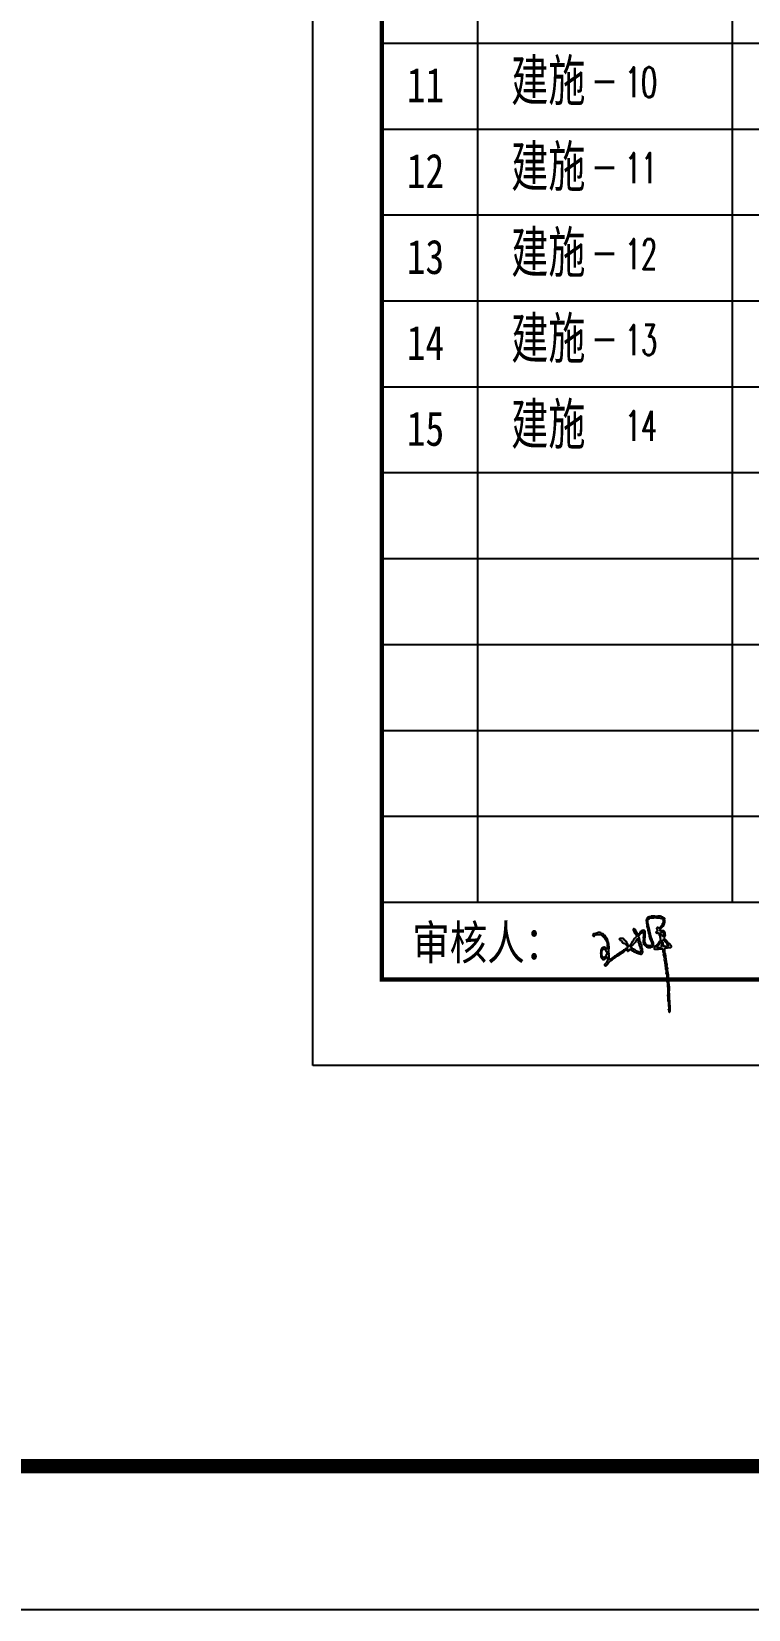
# Model space of a CAD drawing. Extents: x -522490 to 417652, y 450811 to 1108047.
# Drawn here: x 378361 to 383366, y 923968 to 934989 of the extents above; entities that cross this region are included whole.
import ezdxf

# ---------------------------------------------------------------- set-up
doc = ezdxf.new("R2010")
doc.units = 0
doc.header["$LTSCALE"] = 1000
doc.header["$MEASUREMENT"] = 0
doc.linetypes.add('DASHED', pattern=[10000, 5000, 5000])
for name, color, linetype in [('DN_DIM', 3, 'Continuous'), ('PUB_TEXT', 7, 'Continuous'), ('PUB_TITLE', 4, 'Continuous'), ('WALL', 9, 'Continuous')]:
    doc.layers.add(name, color=color, linetype=linetype)
doc.styles.add('_HZTXT', font='txt.shx', dxfattribs={"width": 0.8, "bigfont": 'hztxt.shx'})
doc.styles.add('_TXT', font='SIMPLEX.shx', dxfattribs={"width": 0.6})
doc.styles.add('中文', font='', dxfattribs={"width": 0.8, "height": 1600})
doc.styles.get('中文').set_extended_font_data('SimSun')

# ---------------------------------------------------------------- blocks, each defined once
blk = doc.blocks.new('asd123213')
h = blk.add_hatch(color=247)
h.paths.add_polyline_path([(36983606, 452778), (36983601, 452782), (36983597, 452783), (36983591, 452782), (36983580, 452789), (36983574, 452792), (36983563, 452796), (36983551, 452797), (36983546, 452796), (36983534, 452795), (36983519, 452787), (36983511, 452785), (36983494, 452782), (36983487, 452778), (36983484, 452774), (36983480, 452767), (36983479, 452764), (36983480, 452761), (36983483, 452761), (36983489, 452756), (36983493, 452756), (36983500, 452757), (36983502, 452760), (36983503, 452762), (36983506, 452762), (36983518, 452770), (36983525, 452773), (36983539, 452776), (36983551, 452776), (36983557, 452776), (36983569, 452776), (36983569, 452773), (36983573, 452772), (36983575, 452773), (36983583, 452766), (36983587, 452763), (36983594, 452756), (36983595, 452755), (36983598, 452755), (36983599, 452757), (36983602, 452755), (36983603, 452752), (36983602, 452748), (36983605, 452744), (36983608, 452743), (36983613, 452745), (36983615, 452740), (36983616, 452738), (36983619, 452734), (36983629, 452718), (36983633, 452710), (36983641, 452693), (36983647, 452677), (36983649, 452668), (36983652, 452651), (36983649, 452648), (36983650, 452644), (36983653, 452642), (36983653, 452628), (36983653, 452621), (36983653, 452607), (36983649, 452607), (36983647, 452607), (36983642, 452607), (36983635, 452616), (36983631, 452619), (36983622, 452625), (36983618, 452628), (36983612, 452627), (36983603, 452624), (36983598, 452623), (36983592, 452620), (36983588, 452616), (36983586, 452612), (36983581, 452607), (36983579, 452605), (36983577, 452599), (36983575, 452591), (36983575, 452577), (36983575, 452572), (36983573, 452566), (36983572, 452556), (36983573, 452549), (36983573, 452541), (36983573, 452534), (36983573, 452531), (36983573, 452528), (36983574, 452526), (36983573, 452519), (36983573, 452514), (36983577, 452507), (36983580, 452505), (36983582, 452502), (36983581, 452498), (36983588, 452497), (36983592, 452494), (36983595, 452489), (36983603, 452485), (36983608, 452485), (36983616, 452486), (36983622, 452489), (36983632, 452498), (36983637, 452502), (36983647, 452512), (36983647, 452509), (36983647, 452507), (36983647, 452504), (36983650, 452504), (36983651, 452504), (36983653, 452504), (36983653, 452489), (36983653, 452482), (36983653, 452467), (36983640, 452450), (36983633, 452442), (36983619, 452426), (36983618, 452421), (36983619, 452417), (36983624, 452414), (36983625, 452411), (36983629, 452410), (36983631, 452412), (36983640, 452415), (36983644, 452418), (36983650, 452425), (36983665, 452445), (36983674, 452455), (36983692, 452473), (36983700, 452476), (36983704, 452478), (36983710, 452484), (36983733, 452499), (36983745, 452507), (36983766, 452526), (36983770, 452525), (36983773, 452527), (36983775, 452531), (36983795, 452542), (36983804, 452548), (36983822, 452562), (36983842, 452574), (36983851, 452580), (36983869, 452595), (36983873, 452594), (36983876, 452596), (36983878, 452600), (36983881, 452602), (36983884, 452602), (36983888, 452601), (36983886, 452594), (36983886, 452590), (36983886, 452582), (36983888, 452580), (36983891, 452579), (36983894, 452581), (36983902, 452587), (36983906, 452590), (36983913, 452598), (36983913, 452601), (36983922, 452601), (36983922, 452603), (36983924, 452603), (36983925, 452603), (36983927, 452601), (36983929, 452600), (36983931, 452601), (36983933, 452594), (36983936, 452589), (36983942, 452586), (36983949, 452586), (36983953, 452583), (36983956, 452578), (36983968, 452571), (36983975, 452568), (36983988, 452565), (36983987, 452564), (36983987, 452561), (36983989, 452561), (36983990, 452562), (36983992, 452563), (36983994, 452562), (36984000, 452561), (36984003, 452559), (36984006, 452554), (36984010, 452554), (36984019, 452554), (36984023, 452551), (36984026, 452550), (36984031, 452550), (36984039, 452547), (36984045, 452547), (36984052, 452551), (36984058, 452557), (36984061, 452561), (36984064, 452570), (36984064, 452575), (36984063, 452578), (36984061, 452582), (36984060, 452599), (36984058, 452607), (36984053, 452623), (36984051, 452631), (36984050, 452636), (36984050, 452645), (36984042, 452657), (36984039, 452665), (36984039, 452679), (36984040, 452681), (36984040, 452683), (36984038, 452684), (36984030, 452698), (36984027, 452707), (36984025, 452723), (36984022, 452725), (36984021, 452730), (36984024, 452732), (36984021, 452739), (36984019, 452742), (36984014, 452748), (36984015, 452757), (36984017, 452761), (36984022, 452768), (36984033, 452783), (36984041, 452789), (36984056, 452798), (36984056, 452801), (36984056, 452802), (36984056, 452804), (36984061, 452804), (36984063, 452804), (36984067, 452804), (36984070, 452802), (36984071, 452801), (36984074, 452798), (36984076, 452795), (36984075, 452790), (36984072, 452789), (36984072, 452772), (36984072, 452764), (36984072, 452748), (36984067, 452744), (36984067, 452737), (36984071, 452732), (36984071, 452722), (36984070, 452717), (36984066, 452707), (36984067, 452690), (36984068, 452682), (36984072, 452665), (36984078, 452661), (36984080, 452658), (36984083, 452651), (36984098, 452637), (36984107, 452631), (36984125, 452623), (36984138, 452623), (36984144, 452623), (36984156, 452623), (36984161, 452628), (36984165, 452630), (36984172, 452629), (36984180, 452636), (36984183, 452640), (36984189, 452648), (36984188, 452664), (36984187, 452673), (36984185, 452689), (36984180, 452690), (36984177, 452693), (36984177, 452698), (36984171, 452717), (36984167, 452726), (36984161, 452745), (36984161, 452750), (36984160, 452753), (36984158, 452757), (36984147, 452793), (36984143, 452811), (36984136, 452848), (36984130, 452872), (36984128, 452884), (36984122, 452907), (36984122, 452922), (36984122, 452930), (36984122, 452945), (36984124, 452945), (36984126, 452948), (36984125, 452950), (36984134, 452958), (36984139, 452962), (36984150, 452967), (36984163, 452967), (36984169, 452967), (36984181, 452967), (36984191, 452970), (36984196, 452971), (36984206, 452972), (36984217, 452971), (36984222, 452970), (36984231, 452968), (36984233, 452967), (36984237, 452968), (36984238, 452970), (36984259, 452967), (36984270, 452965), (36984291, 452959), (36984293, 452956), (36984293, 452954), (36984292, 452951), (36984298, 452943), (36984299, 452938), (36984300, 452928), (36984298, 452918), (36984297, 452914), (36984296, 452904), (36984295, 452901), (36984294, 452898), (36984290, 452897), (36984289, 452892), (36984291, 452889), (36984281, 452880), (36984277, 452875), (36984271, 452864), (36984267, 452862), (36984265, 452858), (36984266, 452854), (36984262, 452853), (36984260, 452852), (36984256, 452850), (36984251, 452848), (36984248, 452849), (36984244, 452853), (36984242, 452857), (36984238, 452859), (36984233, 452857), (36984231, 452855), (36984229, 452854), (36984227, 452851), (36984224, 452843), (36984225, 452837), (36984230, 452829), (36984231, 452823), (36984230, 452820), (36984228, 452814), (36984223, 452810), (36984220, 452807), (36984217, 452801), (36984216, 452799), (36984218, 452795), (36984221, 452795), (36984226, 452790), (36984232, 452790), (36984238, 452793), (36984240, 452796), (36984244, 452795), (36984246, 452792), (36984252, 452783), (36984253, 452777), (36984253, 452767), (36984257, 452765), (36984258, 452763), (36984260, 452759), (36984260, 452753), (36984261, 452751), (36984261, 452745), (36984265, 452740), (36984266, 452735), (36984264, 452729), (36984264, 452723), (36984265, 452720), (36984267, 452714), (36984269, 452708), (36984269, 452703), (36984266, 452698), (36984263, 452698), (36984262, 452698), (36984260, 452698), (36984247, 452678), (36984240, 452669), (36984224, 452651), (36984210, 452640), (36984204, 452633), (36984196, 452617), (36984194, 452611), (36984197, 452606), (36984202, 452604), (36984220, 452604), (36984229, 452604), (36984247, 452604), (36984247, 452606), (36984247, 452606), (36984247, 452607), (36984266, 452607), (36984275, 452607), (36984294, 452607), (36984293, 452605), (36984294, 452601), (36984297, 452601), (36984297, 452589), (36984297, 452582), (36984297, 452570), (36984302, 452562), (36984304, 452557), (36984305, 452548), (36984307, 452546), (36984306, 452542), (36984303, 452540), (36984300, 452539), (36984300, 452535), (36984302, 452532), (36984306, 452528), (36984307, 452525), (36984308, 452520), (36984313, 452504), (36984314, 452496), (36984313, 452479), (36984317, 452466), (36984319, 452459), (36984321, 452445), (36984323, 452425), (36984324, 452415), (36984327, 452395), (36984327, 452382), (36984328, 452375), (36984335, 452364), (36984335, 452347), (36984335, 452339), (36984335, 452323), (36984333, 452323), (36984332, 452323), (36984331, 452321), (36984333, 452318), (36984337, 452316), (36984341, 452317), (36984341, 452299), (36984341, 452290), (36984341, 452273), (36984342, 452273), (36984343, 452273), (36984344, 452273), (36984344, 452254), (36984344, 452245), (36984344, 452226), (36984346, 452219), (36984348, 452215), (36984350, 452207), (36984350, 452192), (36984350, 452185), (36984350, 452170), (36984352, 452170), (36984353, 452168), (36984352, 452167), (36984351, 452166), (36984352, 452164), (36984353, 452164), (36984353, 452130), (36984353, 452113), (36984353, 452079), (36984355, 452079), (36984356, 452077), (36984355, 452076), (36984351, 452068), (36984351, 452061), (36984356, 452054), (36984356, 452039), (36984356, 452032), (36984356, 452017), (36984358, 452017), (36984359, 452015), (36984358, 452014), (36984354, 452009), (36984355, 452002), (36984360, 451998), (36984360, 451977), (36984360, 451966), (36984360, 451945), (36984364, 451933), (36984365, 451926), (36984364, 451914), (36984365, 451909), (36984365, 451905), (36984361, 451901), (36984359, 451899), (36984360, 451895), (36984363, 451893), (36984366, 451890), (36984367, 451887), (36984366, 451882), (36984368, 451882), (36984370, 451882), (36984372, 451882), (36984372, 451880), (36984372, 451879), (36984372, 451876), (36984370, 451876), (36984368, 451876), (36984366, 451876), (36984369, 451872), (36984374, 451871), (36984378, 451873), (36984376, 451876), (36984378, 451881), (36984381, 451882), (36984381, 451901), (36984381, 451910), (36984381, 451929), (36984380, 451929), (36984380, 451929), (36984378, 451929), (36984380, 451945), (36984379, 451954), (36984377, 451970), (36984375, 451972), (36984376, 451975), (36984378, 451976), (36984378, 451989), (36984378, 451995), (36984378, 452007), (36984377, 452007), (36984376, 452007), (36984375, 452007), (36984375, 452036), (36984375, 452050), (36984375, 452079), (36984371, 452100), (36984371, 452111), (36984374, 452132), (36984374, 452134), (36984374, 452135), (36984372, 452135), (36984373, 452153), (36984373, 452162), (36984371, 452179), (36984368, 452197), (36984367, 452205), (36984367, 452223), (36984364, 452228), (36984363, 452232), (36984364, 452239), (36984367, 452241), (36984366, 452246), (36984363, 452248), (36984363, 452263), (36984363, 452270), (36984363, 452285), (36984361, 452286), (36984360, 452287), (36984361, 452289), (36984362, 452290), (36984361, 452292), (36984360, 452292), (36984360, 452300), (36984360, 452305), (36984360, 452314), (36984359, 452317), (36984359, 452319), (36984358, 452323), (36984356, 452338), (36984354, 452345), (36984352, 452360), (36984350, 452365), (36984350, 452368), (36984352, 452373), (36984355, 452377), (36984355, 452383), (36984350, 452387), (36984348, 452395), (36984347, 452399), (36984344, 452407), (36984345, 452420), (36984345, 452426), (36984342, 452439), (36984339, 452441), (36984338, 452444), (36984339, 452448), (36984337, 452465), (36984336, 452474), (36984333, 452492), (36984334, 452494), (36984333, 452496), (36984331, 452498), (36984328, 452500), (36984327, 452505), (36984330, 452507), (36984332, 452519), (36984331, 452525), (36984327, 452536), (36984326, 452542), (36984327, 452545), (36984328, 452551), (36984325, 452552), (36984324, 452554), (36984320, 452575), (36984319, 452586), (36984319, 452607), (36984323, 452610), (36984325, 452612), (36984325, 452617), (36984351, 452620), (36984364, 452622), (36984389, 452623), (36984392, 452626), (36984393, 452627), (36984396, 452629), (36984398, 452635), (36984397, 452639), (36984394, 452643), (36984369, 452670), (36984356, 452683), (36984331, 452709), (36984330, 452713), (36984325, 452714), (36984322, 452712), (36984320, 452708), (36984316, 452706), (36984311, 452707), (36984317, 452704), (36984320, 452700), (36984319, 452693), (36984327, 452685), (36984331, 452681), (36984339, 452673), (36984344, 452670), (36984345, 452666), (36984344, 452661), (36984348, 452657), (36984351, 452656), (36984356, 452657), (36984356, 452653), (36984358, 452650), (36984361, 452648), (36984358, 452642), (36984356, 452639), (36984350, 452636), (36984335, 452636), (36984328, 452636), (36984313, 452636), (36984304, 452653), (36984301, 452663), (36984299, 452682), (36984294, 452691), (36984293, 452696), (36984294, 452706), (36984296, 452708), (36984298, 452710), (36984300, 452712), (36984306, 452715), (36984311, 452715), (36984316, 452711), (36984319, 452716), (36984319, 452720), (36984317, 452726), (36984315, 452737), (36984315, 452744), (36984319, 452754), (36984323, 452757), (36984325, 452759), (36984327, 452764), (36984325, 452776), (36984325, 452782), (36984325, 452795), (36984321, 452795), (36984319, 452799), (36984319, 452803), (36984316, 452808), (36984312, 452810), (36984306, 452811), (36984306, 452813), (36984306, 452814), (36984306, 452817), (36984289, 452817), (36984280, 452817), (36984263, 452817), (36984263, 452818), (36984262, 452819), (36984261, 452820), (36984274, 452843), (36984282, 452853), (36984299, 452873), (36984308, 452884), (36984311, 452891), (36984314, 452904), (36984318, 452923), (36984319, 452932), (36984317, 452951), (36984318, 452956), (36984319, 452961), (36984316, 452964), (36984313, 452964), (36984308, 452964), (36984302, 452969), (36984300, 452972), (36984294, 452978), (36984282, 452982), (36984276, 452983), (36984264, 452986), (36984256, 452986), (36984252, 452986), (36984244, 452987), (36984242, 452989), (36984239, 452988), (36984238, 452986), (36984224, 452984), (36984217, 452985), (36984203, 452987), (36984202, 452988), (36984200, 452987), (36984200, 452986), (36984184, 452986), (36984176, 452986), (36984160, 452986), (36984153, 452981), (36984148, 452980), (36984141, 452982), (36984134, 452979), (36984130, 452977), (36984122, 452975), (36984120, 452971), (36984117, 452969), (36984113, 452970), (36984108, 452962), (36984107, 452957), (36984105, 452948), (36984101, 452942), (36984102, 452935), (36984106, 452929), (36984105, 452913), (36984105, 452905), (36984108, 452889), (36984111, 452882), (36984112, 452878), (36984111, 452870), (36984115, 452855), (36984117, 452847), (36984121, 452832), (36984121, 452825), (36984122, 452821), (36984124, 452814), (36984127, 452804), (36984129, 452799), (36984130, 452789), (36984135, 452769), (36984137, 452759), (36984142, 452739), (36984148, 452717), (36984152, 452707), (36984163, 452687), (36984165, 452683), (36984165, 452681), (36984164, 452676), (36984169, 452668), (36984170, 452662), (36984169, 452653), (36984166, 452650), (36984164, 452648), (36984161, 452645), (36984150, 452642), (36984143, 452641), (36984131, 452642), (36984126, 452644), (36984124, 452646), (36984119, 452648), (36984106, 452656), (36984100, 452662), (36984091, 452675), (36984089, 452685), (36984087, 452691), (36984085, 452701), (36984085, 452720), (36984086, 452729), (36984089, 452748), (36984088, 452750), (36984088, 452753), (36984091, 452754), (36984091, 452777), (36984091, 452788), (36984091, 452811), (36984088, 452811), (36984086, 452814), (36984088, 452817), (36984083, 452819), (36984078, 452821), (36984069, 452824), (36984063, 452823), (36984053, 452820), (36984053, 452816), (36984049, 452813), (36984046, 452814), (36984032, 452804), (36984027, 452797), (36984019, 452782), (36984014, 452779), (36984011, 452778), (36984005, 452779), (36984000, 452784), (36983998, 452786), (36983995, 452792), (36983994, 452793), (36983995, 452796), (36983997, 452796), (36983995, 452800), (36983992, 452802), (36983988, 452801), (36983985, 452803), (36983984, 452807), (36983986, 452811), (36983984, 452816), (36983983, 452819), (36983981, 452825), (36983978, 452828), (36983976, 452830), (36983972, 452834), (36983966, 452838), (36983961, 452839), (36983953, 452839), (36983950, 452835), (36983949, 452831), (36983950, 452826), (36983963, 452801), (36983971, 452789), (36983989, 452767), (36983988, 452761), (36983988, 452757), (36983988, 452751), (36983973, 452736), (36983966, 452728), (36983955, 452711), (36983949, 452704), (36983946, 452700), (36983942, 452692), (36983930, 452675), (36983925, 452666), (36983916, 452648), (36983912, 452644), (36983908, 452643), (36983903, 452645), (36983903, 452642), (36983903, 452641), (36983903, 452639), (36983898, 452642), (36983896, 452644), (36983894, 452650), (36983889, 452656), (36983887, 452660), (36983885, 452668), (36983880, 452673), (36983878, 452677), (36983878, 452684), (36983871, 452688), (36983867, 452693), (36983866, 452701), (36983853, 452709), (36983847, 452714), (36983838, 452726), (36983829, 452729), (36983824, 452729), (36983816, 452728), (36983808, 452727), (36983804, 452727), (36983797, 452729), (36983794, 452726), (36983792, 452724), (36983788, 452721), (36983794, 452712), (36983799, 452708), (36983810, 452704), (36983815, 452696), (36983818, 452692), (36983822, 452682), (36983828, 452678), (36983831, 452677), (36983838, 452675), (36983842, 452673), (36983845, 452672), (36983849, 452670), (36983864, 452657), (36983871, 452650), (36983883, 452636), (36983885, 452630), (36983884, 452626), (36983881, 452621), (36983876, 452613), (36983872, 452610), (36983863, 452606), (36983854, 452598), (36983849, 452595), (36983838, 452592), (36983827, 452580), (36983820, 452576), (36983806, 452568), (36983789, 452556), (36983781, 452551), (36983763, 452540), (36983756, 452534), (36983752, 452532), (36983744, 452528), (36983742, 452524), (36983739, 452522), (36983735, 452523), (36983714, 452506), (36983703, 452499), (36983681, 452484), (36983678, 452483), (36983676, 452483), (36983672, 452482), (36983673, 452486), (36983673, 452489), (36983670, 452492), (36983669, 452494), (36983670, 452497), (36983672, 452498), (36983671, 452518), (36983670, 452527), (36983666, 452546), (36983668, 452548), (36983669, 452549), (36983670, 452551), (36983671, 452555), (36983669, 452558), (36983666, 452559), (36983666, 452582), (36983667, 452593), (36983672, 452615), (36983670, 452632), (36983669, 452641), (36983667, 452657), (36983666, 452669), (36983665, 452674), (36983663, 452686), (36983660, 452687), (36983659, 452687), (36983656, 452689), (36983656, 452696), (36983656, 452700), (36983655, 452707), (36983643, 452729), (36983637, 452739), (36983625, 452761), (36983623, 452763), (36983621, 452763), (36983617, 452764), (36983612, 452769), (36983610, 452772)])
h.paths.add_polyline_path([(36983613, 452607), (36983615, 452606), (36983619, 452604), (36983624, 452601), (36983626, 452599), (36983628, 452593), (36983632, 452590), (36983633, 452587), (36983631, 452582), (36983634, 452580), (36983637, 452579), (36983641, 452579), (36983640, 452576), (36983640, 452573), (36983642, 452570), (36983646, 452560), (36983646, 452553), (36983641, 452543), (36983637, 452540), (36983636, 452537), (36983638, 452532), (36983631, 452525), (36983628, 452521), (36983622, 452514), (36983616, 452511), (36983613, 452507), (36983609, 452505), (36983605, 452507), (36983595, 452517), (36983591, 452523), (36983586, 452536), (36983585, 452546), (36983585, 452561), (36983587, 452572), (36983590, 452590), (36983597, 452597), (36983601, 452606), (36983609, 452609)], flags=16)
h.paths.add_polyline_path([(36983928, 452639), (36983931, 452639), (36983931, 452640), (36983932, 452642), (36983933, 452642), (36983949, 452658), (36983957, 452666), (36983974, 452682), (36983982, 452698), (36983987, 452706), (36983999, 452720), (36984002, 452720), (36984003, 452720), (36984006, 452720), (36984011, 452704), (36984013, 452696), (36984014, 452679), (36984019, 452671), (36984021, 452666), (36984024, 452657), (36984025, 452650), (36984026, 452646), (36984030, 452639), (36984034, 452624), (36984036, 452616), (36984039, 452601), (36984044, 452590), (36984043, 452582), (36984038, 452571), (36984035, 452567), (36984030, 452565), (36984025, 452567), (36984023, 452569), (36984021, 452571), (36984019, 452573), (36984013, 452573), (36984013, 452576), (36984010, 452575), (36984008, 452576), (36984006, 452578), (36984002, 452582), (36983997, 452583), (36983991, 452582), (36983977, 452593), (36983969, 452598), (36983953, 452606), (36983944, 452613), (36983939, 452617), (36983928, 452623)], flags=16)
h.paths.add_polyline_path([(36984225, 452632), (36984228, 452635), (36984231, 452636), (36984235, 452636), (36984244, 452651), (36984249, 452658), (36984260, 452673), (36984267, 452677), (36984271, 452678), (36984278, 452679), (36984284, 452669), (36984284, 452662), (36984280, 452651), (36984278, 452649), (36984279, 452645), (36984281, 452643), (36984285, 452640), (36984286, 452637), (36984285, 452632), (36984282, 452633), (36984280, 452633), (36984278, 452631), (36984272, 452628), (36984269, 452626), (36984263, 452623), (36984249, 452623), (36984242, 452623), (36984228, 452623), (36984226, 452626), (36984225, 452628)], flags=16)
h.paths.add_polyline_path([(36984269, 452787), (36984269, 452793), (36984271, 452796), (36984273, 452797), (36984275, 452800), (36984285, 452802), (36984291, 452802), (36984300, 452798), (36984304, 452791), (36984306, 452787), (36984308, 452779), (36984307, 452772), (36984306, 452768), (36984306, 452761), (36984302, 452759), (36984299, 452758), (36984296, 452754), (36984295, 452757), (36984292, 452758), (36984289, 452757), (36984283, 452762), (36984280, 452766), (36984277, 452773), (36984278, 452775), (36984277, 452777), (36984275, 452778), (36984270, 452782)], flags=16)
at = {"color": 247}
for points in [[(36983574, 452526), (36983573, 452519), (36983573, 452514), (36983577, 452507), (36983580, 452505), (36983582, 452502), (36983581, 452498), (36983588, 452497), (36983592, 452494), (36983595, 452489), (36983603, 452485), (36983608, 452485), (36983616, 452486), (36983622, 452489), (36983632, 452498), (36983637, 452502), (36983647, 452512), (36983647, 452509), (36983647, 452507), (36983647, 452504), (36983650, 452504), (36983651, 452504), (36983653, 452504), (36983653, 452489), (36983653, 452482), (36983653, 452467), (36983640, 452450), (36983633, 452442), (36983619, 452426), (36983618, 452421), (36983619, 452417), (36983624, 452414), (36983625, 452411), (36983629, 452410), (36983631, 452412), (36983640, 452415), (36983644, 452418), (36983650, 452425), (36983665, 452445), (36983674, 452455), (36983692, 452473), (36983700, 452476), (36983704, 452478), (36983710, 452484), (36983733, 452499), (36983745, 452507), (36983766, 452526), (36983770, 452525), (36983773, 452527), (36983775, 452531), (36983795, 452542), (36983804, 452548), (36983822, 452562), (36983842, 452574), (36983851, 452580), (36983869, 452595), (36983873, 452594), (36983876, 452596), (36983878, 452600), (36983881, 452602), (36983884, 452602), (36983888, 452601), (36983886, 452594), (36983886, 452590), (36983886, 452582), (36983888, 452580), (36983891, 452579), (36983894, 452581), (36983902, 452587), (36983906, 452590), (36983913, 452598), (36983913, 452601), (36983913, 452598), (36983913, 452601), (36983922, 452601), (36983913, 452601), (36983922, 452601), (36983922, 452603), (36983924, 452603), (36983925, 452603), (36983927, 452601), (36983929, 452600), (36983931, 452601), (36983933, 452594), (36983936, 452589), (36983942, 452586), (36983949, 452586), (36983953, 452583), (36983956, 452578), (36983968, 452571), (36983975, 452568), (36983988, 452565), (36983987, 452564), (36983987, 452561), (36983989, 452561), (36983990, 452562), (36983992, 452563), (36983994, 452562), (36984000, 452561), (36984003, 452559), (36984006, 452554), (36984010, 452554), (36984019, 452554), (36984023, 452551), (36984026, 452550), (36984031, 452550), (36984039, 452547), (36984045, 452547), (36984052, 452551), (36984058, 452557), (36984061, 452561), (36984064, 452570), (36984064, 452575), (36984063, 452578), (36984061, 452582), (36984060, 452599), (36984058, 452607), (36984053, 452623), (36984051, 452631), (36984050, 452636), (36984050, 452645), (36984042, 452657), (36984039, 452665), (36984039, 452679), (36984040, 452681), (36984040, 452683), (36984038, 452684), (36984030, 452698), (36984027, 452707), (36984025, 452723), (36984022, 452725), (36984021, 452730), (36984024, 452732), (36984021, 452739), (36984019, 452742), (36984014, 452748), (36984015, 452757), (36984017, 452761), (36984022, 452768), (36984033, 452783), (36984041, 452789), (36984056, 452798), (36984056, 452801), (36984056, 452802), (36984056, 452804), (36984061, 452804), (36984063, 452804), (36984067, 452804), (36984070, 452802), (36984071, 452801), (36984074, 452798), (36984076, 452795), (36984075, 452790), (36984072, 452789), (36984072, 452772), (36984072, 452764), (36984072, 452748), (36984067, 452744), (36984067, 452737), (36984071, 452732), (36984071, 452722), (36984070, 452717), (36984066, 452707), (36984067, 452690), (36984068, 452682), (36984072, 452665), (36984078, 452661), (36984080, 452658), (36984083, 452651), (36984098, 452637), (36984107, 452631), (36984125, 452623), (36984138, 452623), (36984144, 452623), (36984156, 452623), (36984161, 452628), (36984165, 452630), (36984172, 452629), (36984180, 452636), (36984183, 452640), (36984189, 452648), (36984188, 452664), (36984187, 452673), (36984185, 452689), (36984180, 452690), (36984177, 452693), (36984177, 452698), (36984171, 452717), (36984167, 452726), (36984161, 452745), (36984161, 452750), (36984160, 452753), (36984158, 452757), (36984147, 452793), (36984143, 452811), (36984136, 452848), (36984130, 452872), (36984128, 452884), (36984122, 452907), (36984122, 452922), (36984122, 452930), (36984122, 452945), (36984124, 452945), (36984126, 452948), (36984125, 452950), (36984134, 452958), (36984139, 452962), (36984150, 452967), (36984163, 452967), (36984169, 452967), (36984181, 452967), (36984191, 452970), (36984196, 452971), (36984206, 452972), (36984217, 452971), (36984222, 452970), (36984231, 452968), (36984233, 452967), (36984237, 452968), (36984238, 452970), (36984259, 452967), (36984270, 452965), (36984291, 452959), (36984293, 452956), (36984293, 452954), (36984292, 452951), (36984298, 452943), (36984299, 452938), (36984300, 452928), (36984298, 452918), (36984297, 452914), (36984296, 452904), (36984295, 452902), (36984295, 452900), (36984294, 452898), (36984290, 452897), (36984289, 452892), (36984291, 452889), (36984281, 452880), (36984277, 452875), (36984271, 452864), (36984267, 452862), (36984265, 452858), (36984266, 452854), (36984262, 452853), (36984260, 452852), (36984256, 452850), (36984251, 452848), (36984248, 452849), (36984244, 452853), (36984242, 452857), (36984238, 452859), (36984233, 452857), (36984231, 452855), (36984229, 452854), (36984227, 452851), (36984224, 452843), (36984225, 452837), (36984230, 452829), (36984231, 452823), (36984230, 452820), (36984228, 452814), (36984223, 452810), (36984220, 452807), (36984217, 452801), (36984216, 452799), (36984218, 452795), (36984221, 452795), (36984226, 452790), (36984232, 452790), (36984238, 452793), (36984240, 452796), (36984244, 452795), (36984246, 452792), (36984252, 452783), (36984253, 452777), (36984253, 452767), (36984257, 452765), (36984258, 452763), (36984260, 452759), (36984260, 452753), (36984261, 452751), (36984261, 452745), (36984265, 452740), (36984266, 452735), (36984264, 452729), (36984264, 452723), (36984265, 452720), (36984267, 452714), (36984269, 452708), (36984269, 452703), (36984266, 452698), (36984263, 452698), (36984262, 452698), (36984260, 452698), (36984247, 452678), (36984240, 452669), (36984224, 452651), (36984210, 452640), (36984204, 452633), (36984196, 452617), (36984194, 452611), (36984197, 452606), (36984202, 452604), (36984220, 452604), (36984229, 452604), (36984247, 452604), (36984247, 452606), (36984247, 452606), (36984247, 452607), (36984266, 452607), (36984275, 452607), (36984294, 452607), (36984293, 452605), (36984294, 452601), (36984297, 452601), (36984297, 452589), (36984297, 452582), (36984297, 452570), (36984302, 452562), (36984304, 452557), (36984305, 452548), (36984307, 452546), (36984306, 452542), (36984303, 452540), (36984300, 452539), (36984300, 452535), (36984302, 452532), (36984306, 452528), (36984307, 452525), (36984308, 452520), (36984313, 452504), (36984314, 452496), (36984313, 452479), (36984317, 452466), (36984319, 452459), (36984321, 452445), (36984323, 452425), (36984324, 452415), (36984327, 452395), (36984327, 452382), (36984328, 452375), (36984335, 452364), (36984335, 452347), (36984335, 452339), (36984335, 452323), (36984333, 452323), (36984332, 452323), (36984331, 452321), (36984333, 452318), (36984337, 452316), (36984341, 452317), (36984341, 452299), (36984341, 452290), (36984341, 452273), (36984342, 452273), (36984343, 452273), (36984344, 452273), (36984344, 452254), (36984344, 452245), (36984344, 452226), (36984346, 452219), (36984348, 452215), (36984350, 452207), (36984350, 452192), (36984350, 452185), (36984350, 452170), (36984352, 452170), (36984353, 452168), (36984352, 452167), (36984351, 452166), (36984352, 452164), (36984353, 452164), (36984353, 452130), (36984353, 452113), (36984353, 452079), (36984355, 452079), (36984356, 452077), (36984355, 452076), (36984351, 452068), (36984351, 452061), (36984356, 452054), (36984356, 452039), (36984356, 452032), (36984356, 452017), (36984358, 452017), (36984359, 452015), (36984358, 452014), (36984354, 452009), (36984355, 452002), (36984360, 451998), (36984360, 451977), (36984360, 451966), (36984360, 451945), (36984364, 451933), (36984365, 451926), (36984364, 451914), (36984365, 451909), (36984365, 451905), (36984361, 451901), (36984359, 451899), (36984360, 451895), (36984363, 451893), (36984366, 451890), (36984367, 451887), (36984366, 451882), (36984368, 451882), (36984370, 451882), (36984372, 451882), (36984372, 451880), (36984372, 451879), (36984372, 451876), (36984370, 451876), (36984368, 451876), (36984366, 451876), (36984369, 451872), (36984374, 451871), (36984378, 451873), (36984376, 451876), (36984378, 451881), (36984381, 451882), (36984381, 451901), (36984381, 451910), (36984381, 451929), (36984380, 451929), (36984380, 451929), (36984378, 451929), (36984380, 451945), (36984379, 451954), (36984377, 451970), (36984375, 451972), (36984376, 451975), (36984378, 451976), (36984378, 451989), (36984378, 451995), (36984378, 452007), (36984377, 452007), (36984376, 452007), (36984375, 452007), (36984375, 452036), (36984375, 452050), (36984375, 452079), (36984371, 452100), (36984371, 452111), (36984374, 452132), (36984374, 452134), (36984374, 452135), (36984372, 452135), (36984373, 452153), (36984373, 452162), (36984371, 452179), (36984368, 452197), (36984367, 452205), (36984367, 452223), (36984364, 452228), (36984363, 452232), (36984364, 452239), (36984367, 452241), (36984366, 452246), (36984363, 452248), (36984363, 452263), (36984363, 452270), (36984363, 452285), (36984361, 452286), (36984360, 452287), (36984361, 452289), (36984362, 452290), (36984361, 452292), (36984360, 452292), (36984360, 452300), (36984360, 452305), (36984360, 452314), (36984359, 452317), (36984359, 452319), (36984358, 452323), (36984356, 452338), (36984354, 452345), (36984352, 452360), (36984350, 452365), (36984350, 452368), (36984352, 452373), (36984355, 452377), (36984355, 452383), (36984350, 452387), (36984348, 452395), (36984347, 452399), (36984344, 452407), (36984345, 452420), (36984345, 452426), (36984342, 452439), (36984339, 452441), (36984338, 452444), (36984339, 452448), (36984337, 452465), (36984336, 452474), (36984333, 452492), (36984334, 452494), (36984333, 452496), (36984331, 452498), (36984328, 452500), (36984327, 452505), (36984330, 452507), (36984332, 452519), (36984331, 452525), (36984327, 452536), (36984326, 452542), (36984327, 452545), (36984328, 452551), (36984326, 452551), (36984325, 452552), (36984324, 452554), (36984320, 452575), (36984319, 452586), (36984319, 452607), (36984323, 452610), (36984325, 452612), (36984325, 452617), (36984351, 452620), (36984364, 452622), (36984389, 452623), (36984392, 452626), (36984393, 452627), (36984396, 452629), (36984398, 452635), (36984397, 452639), (36984394, 452643), (36984369, 452670), (36984356, 452683), (36984331, 452709), (36984330, 452713), (36984325, 452714), (36984322, 452712), (36984320, 452708), (36984316, 452706), (36984311, 452707), (36984317, 452704), (36984320, 452700), (36984319, 452693), (36984327, 452685), (36984331, 452681), (36984339, 452673), (36984344, 452670), (36984345, 452666), (36984344, 452661), (36984348, 452657), (36984351, 452656), (36984356, 452657), (36984356, 452653), (36984358, 452650), (36984361, 452648), (36984358, 452642), (36984356, 452639), (36984350, 452636), (36984335, 452636), (36984328, 452636), (36984313, 452636), (36984304, 452653), (36984301, 452663), (36984299, 452682), (36984294, 452691), (36984293, 452696), (36984294, 452706), (36984296, 452708), (36984298, 452710), (36984300, 452712), (36984306, 452715), (36984311, 452715), (36984316, 452711), (36984319, 452716), (36984319, 452720), (36984317, 452726), (36984315, 452737), (36984315, 452744), (36984319, 452754), (36984323, 452757), (36984325, 452759), (36984327, 452764), (36984325, 452776), (36984325, 452782), (36984325, 452795), (36984321, 452795), (36984319, 452799), (36984319, 452803), (36984316, 452808), (36984312, 452810), (36984306, 452811), (36984306, 452813), (36984306, 452814), (36984306, 452817), (36984289, 452817), (36984280, 452817), (36984263, 452817), (36984263, 452818), (36984262, 452819), (36984261, 452820), (36984274, 452843), (36984282, 452853), (36984299, 452873), (36984308, 452884), (36984311, 452891), (36984314, 452904), (36984318, 452923), (36984319, 452932), (36984317, 452951), (36984318, 452955), (36984318, 452957), (36984319, 452961), (36984316, 452964), (36984313, 452964), (36984308, 452964), (36984302, 452969), (36984300, 452972), (36984294, 452978), (36984282, 452982), (36984276, 452983), (36984264, 452986), (36984256, 452986), (36984252, 452986), (36984244, 452987), (36984242, 452989), (36984239, 452988), (36984238, 452986), (36984224, 452984), (36984217, 452985), (36984203, 452987), (36984202, 452988), (36984200, 452987), (36984200, 452986), (36984184, 452986), (36984176, 452986), (36984160, 452986), (36984153, 452981), (36984148, 452980), (36984141, 452982), (36984134, 452979), (36984130, 452977), (36984122, 452975), (36984120, 452971), (36984117, 452969), (36984113, 452970), (36984108, 452962), (36984107, 452957), (36984105, 452948), (36984101, 452942), (36984102, 452935), (36984106, 452929), (36984105, 452913), (36984105, 452905), (36984108, 452889), (36984111, 452882), (36984112, 452878), (36984111, 452870), (36984115, 452855), (36984117, 452847), (36984121, 452832), (36984121, 452825), (36984122, 452821), (36984124, 452814), (36984127, 452804), (36984129, 452799), (36984130, 452789), (36984135, 452769), (36984137, 452759), (36984142, 452739), (36984148, 452717), (36984152, 452707), (36984163, 452687), (36984165, 452683), (36984165, 452681), (36984164, 452676), (36984169, 452668), (36984170, 452662), (36984169, 452653), (36984166, 452650), (36984164, 452648), (36984161, 452645), (36984150, 452642), (36984143, 452641), (36984131, 452642), (36984126, 452644), (36984124, 452646), (36984119, 452648), (36984106, 452656), (36984100, 452662), (36984091, 452675), (36984089, 452685), (36984087, 452691), (36984085, 452701), (36984085, 452720), (36984086, 452729), (36984089, 452748), (36984088, 452750), (36984088, 452753), (36984091, 452754), (36984091, 452777), (36984091, 452788), (36984091, 452811), (36984088, 452811), (36984086, 452814), (36984088, 452817), (36984084, 452818), (36984082, 452819), (36984078, 452821), (36984069, 452824), (36984063, 452823), (36984053, 452820), (36984053, 452816), (36984049, 452813), (36984046, 452814), (36984032, 452804), (36984027, 452797), (36984019, 452782), (36984014, 452779), (36984011, 452778), (36984005, 452779), (36984000, 452784), (36983998, 452786), (36983995, 452792), (36983994, 452793), (36983995, 452796), (36983997, 452796), (36983995, 452800), (36983992, 452802), (36983988, 452801), (36983985, 452803), (36983984, 452807), (36983986, 452811), (36983984, 452816), (36983983, 452819), (36983981, 452825), (36983978, 452828), (36983976, 452830), (36983972, 452834), (36983966, 452838), (36983961, 452839), (36983953, 452839), (36983950, 452835), (36983949, 452831), (36983950, 452826), (36983963, 452801), (36983971, 452789), (36983989, 452767), (36983988, 452761), (36983988, 452757), (36983988, 452751), (36983973, 452736), (36983966, 452728), (36983955, 452711), (36983949, 452704), (36983946, 452700), (36983942, 452692), (36983930, 452675), (36983925, 452666), (36983916, 452648), (36983912, 452644), (36983908, 452643), (36983903, 452645), (36983903, 452642), (36983903, 452641), (36983903, 452639), (36983898, 452642), (36983896, 452644), (36983894, 452650), (36983889, 452656), (36983887, 452660), (36983885, 452668), (36983880, 452673), (36983878, 452677), (36983878, 452684), (36983871, 452688), (36983867, 452693), (36983866, 452701), (36983853, 452709), (36983847, 452714), (36983838, 452726), (36983829, 452729), (36983824, 452729), (36983816, 452728), (36983808, 452727), (36983804, 452727), (36983797, 452729), (36983794, 452726), (36983792, 452724), (36983788, 452721), (36983794, 452712), (36983799, 452708), (36983810, 452704), (36983815, 452696), (36983818, 452692), (36983822, 452682), (36983828, 452678), (36983831, 452677), (36983838, 452675), (36983842, 452673), (36983845, 452672), (36983849, 452670), (36983864, 452657), (36983871, 452650), (36983883, 452636), (36983885, 452630), (36983884, 452626), (36983881, 452621), (36983876, 452613), (36983872, 452610), (36983863, 452606), (36983854, 452598), (36983849, 452595), (36983838, 452592), (36983827, 452580), (36983820, 452576), (36983806, 452568), (36983789, 452556), (36983781, 452551), (36983763, 452540), (36983756, 452534), (36983752, 452532), (36983744, 452528), (36983742, 452524), (36983739, 452522), (36983735, 452523), (36983714, 452506), (36983703, 452499), (36983681, 452484), (36983678, 452483), (36983676, 452483), (36983672, 452482), (36983673, 452486), (36983673, 452489), (36983670, 452492), (36983669, 452494), (36983670, 452497), (36983672, 452498), (36983671, 452518), (36983670, 452527), (36983666, 452546), (36983668, 452548), (36983669, 452549), (36983670, 452551), (36983671, 452555), (36983669, 452558), (36983666, 452559), (36983666, 452582), (36983667, 452593), (36983672, 452615), (36983670, 452632), (36983669, 452641), (36983667, 452657), (36983666, 452669), (36983665, 452674), (36983663, 452686), (36983660, 452687), (36983659, 452687), (36983656, 452689), (36983656, 452696), (36983656, 452700), (36983655, 452707), (36983643, 452729), (36983637, 452739), (36983625, 452761), (36983623, 452763), (36983621, 452763), (36983617, 452764), (36983612, 452769), (36983610, 452772), (36983606, 452778), (36983601, 452782), (36983597, 452783), (36983591, 452782), (36983580, 452789), (36983574, 452792), (36983563, 452796), (36983551, 452797), (36983546, 452796), (36983534, 452795), (36983519, 452787), (36983511, 452785), (36983494, 452782), (36983487, 452778), (36983484, 452774), (36983480, 452767), (36983479, 452764), (36983480, 452761), (36983483, 452761), (36983489, 452756), (36983493, 452756), (36983500, 452757), (36983502, 452760), (36983503, 452762), (36983506, 452762), (36983518, 452770), (36983525, 452773), (36983539, 452776), (36983551, 452776), (36983557, 452776), (36983569, 452776), (36983569, 452773), (36983573, 452772), (36983575, 452773), (36983583, 452766), (36983587, 452763), (36983594, 452756), (36983595, 452755), (36983598, 452755), (36983599, 452757), (36983602, 452755), (36983603, 452752), (36983602, 452748), (36983605, 452744), (36983608, 452743), (36983613, 452745), (36983615, 452740), (36983616, 452738), (36983619, 452734), (36983629, 452718), (36983633, 452710), (36983641, 452693), (36983647, 452677), (36983649, 452668), (36983652, 452651), (36983649, 452648), (36983650, 452644), (36983653, 452642), (36983653, 452628), (36983653, 452621), (36983653, 452607), (36983649, 452607), (36983647, 452607), (36983642, 452607), (36983635, 452616), (36983631, 452619), (36983622, 452625), (36983618, 452628), (36983612, 452627), (36983603, 452624), (36983598, 452623), (36983592, 452620), (36983588, 452616), (36983586, 452612), (36983581, 452607), (36983579, 452605), (36983577, 452599), (36983575, 452591), (36983575, 452577), (36983575, 452572), (36983573, 452566), (36983572, 452556), (36983573, 452549), (36983573, 452541), (36983573, 452534), (36983573, 452531), (36983573, 452528)], [(36984296, 452754), (36984299, 452758), (36984302, 452759), (36984306, 452761), (36984306, 452768), (36984307, 452772), (36984308, 452779), (36984306, 452787), (36984304, 452791), (36984300, 452798), (36984291, 452802), (36984285, 452802), (36984275, 452800), (36984273, 452797), (36984271, 452796), (36984269, 452793), (36984269, 452787), (36984270, 452782), (36984275, 452778), (36984277, 452777), (36984278, 452775), (36984277, 452773), (36984280, 452766), (36984283, 452762), (36984289, 452757), (36984292, 452758), (36984295, 452757)], [(36983931, 452639), (36983928, 452639), (36983931, 452639), (36983928, 452639), (36983928, 452623), (36983928, 452639), (36983928, 452639), (36983928, 452639), (36983928, 452639), (36983928, 452623), (36983939, 452617), (36983944, 452613), (36983953, 452606), (36983969, 452598), (36983977, 452593), (36983991, 452582), (36983997, 452583), (36984002, 452582), (36984006, 452578), (36984008, 452576), (36984010, 452575), (36984013, 452576), (36984013, 452573), (36984019, 452573), (36984021, 452571), (36984023, 452569), (36984025, 452567), (36984030, 452565), (36984035, 452567), (36984038, 452571), (36984043, 452582), (36984044, 452590), (36984039, 452601), (36984036, 452616), (36984034, 452624), (36984030, 452639), (36984026, 452646), (36984025, 452650), (36984024, 452657), (36984021, 452666), (36984019, 452671), (36984014, 452679), (36984013, 452696), (36984011, 452704), (36984006, 452720), (36984003, 452720), (36984002, 452720), (36983999, 452720), (36983987, 452706), (36983982, 452698), (36983974, 452682), (36983957, 452666), (36983949, 452658), (36983933, 452642), (36983932, 452642), (36983931, 452640), (36983931, 452639), (36983928, 452639), (36983931, 452639), (36983928, 452639), (36983928, 452623), (36983928, 452639), (36983928, 452623), (36983939, 452617), (36983944, 452613), (36983953, 452606), (36983969, 452598), (36983977, 452593), (36983991, 452582), (36983997, 452583), (36984002, 452582), (36984006, 452578), (36984008, 452576), (36984010, 452575), (36984013, 452576), (36984013, 452573), (36984013, 452576), (36984013, 452573), (36984019, 452573), (36984013, 452573), (36984019, 452573), (36984021, 452571), (36984023, 452569), (36984025, 452567), (36984030, 452565), (36984035, 452567), (36984038, 452571), (36984043, 452582), (36984044, 452590), (36984039, 452601), (36984036, 452616), (36984034, 452624), (36984030, 452639), (36984026, 452646), (36984025, 452650), (36984024, 452657), (36984021, 452666), (36984019, 452671), (36984014, 452679), (36984013, 452696), (36984011, 452704), (36984006, 452720), (36984003, 452720), (36984002, 452720), (36983999, 452720), (36983987, 452706), (36983982, 452698), (36983974, 452682), (36983957, 452666), (36983949, 452658), (36983933, 452642), (36983932, 452642), (36983931, 452640)], [(36984228, 452623), (36984242, 452623), (36984249, 452623), (36984263, 452623), (36984269, 452626), (36984272, 452628), (36984278, 452631), (36984280, 452633), (36984282, 452633), (36984285, 452632), (36984286, 452637), (36984285, 452640), (36984281, 452643), (36984279, 452645), (36984278, 452649), (36984280, 452651), (36984284, 452662), (36984284, 452669), (36984278, 452679), (36984271, 452678), (36984267, 452677), (36984260, 452673), (36984249, 452658), (36984244, 452651), (36984235, 452636), (36984231, 452636), (36984228, 452635), (36984225, 452632), (36984225, 452628), (36984226, 452626)], [(36984006, 452554), (36984010, 452554)], [(36984010, 452554), (36984019, 452554)], [(36984013, 452573), (36984019, 452573), (36984013, 452573), (36984013, 452576)]]:
    blk.add_lwpolyline(points, close=True, dxfattribs=at)
blk.add_lwpolyline([(36983610, 452609), (36983613, 452607), (36983615, 452606), (36983619, 452604), (36983624, 452601), (36983626, 452599), (36983628, 452593), (36983632, 452590), (36983633, 452587), (36983631, 452582), (36983634, 452580), (36983637, 452579), (36983641, 452579), (36983640, 452576), (36983640, 452573), (36983642, 452570), (36983646, 452560), (36983646, 452553), (36983641, 452543), (36983637, 452540), (36983636, 452537), (36983638, 452532), (36983631, 452525), (36983628, 452521), (36983622, 452514), (36983616, 452511), (36983613, 452507), (36983609, 452505), (36983605, 452507), (36983595, 452517), (36983591, 452523), (36983586, 452536), (36983585, 452546), (36983585, 452561), (36983587, 452572), (36983590, 452590), (36983597, 452597), (36983601, 452606), (36983609, 452609)], dxfattribs=at)

msp = doc.modelspace()

# ---------------------------------------------------------------- linework, layer by layer
at = {"color": 4}
for p, q in [((381473.9, 942108.3), (381473.9, 928908.3)), ((383253.8, 942108.3), (383253.8, 928908.3)), ((380805.7, 934908.3), (392445.8, 934908.3)), ((380805.7, 934308.3), (392445.8, 934308.3)), ((380805.7, 933708.3), (392445.8, 933708.3)), ((380805.7, 933108.3), (392445.8, 933108.3)), ((380805.7, 932508.3), (392445.8, 932508.3)), ((380805.7, 931908.3), (392445.8, 931908.3)), ((380805.7, 931308.3), (392445.8, 931308.3)), ((380805.7, 930708.3), (392445.8, 930708.3)), ((380805.7, 930108.3), (392445.8, 930108.3)), ((380805.7, 929508.3), (392445.8, 929508.3)), ((380805.7, 928908.3), (392445.8, 928908.3))]:
    msp.add_line(p, q, dxfattribs=at)
at = {"layer": 'PUB_TITLE'}
msp.add_lwpolyline([(343352.5, 923968.5), (402752.5, 923968.5), (402752.5, 965968.5), (343352.5, 965968.5)], close=True, dxfattribs=at)
at = {"layer": 'PUB_TITLE', "const_width": 100}
msp.add_lwpolyline([(345852.5, 924968.5), (401752.5, 924968.5), (401752.5, 964968.5), (345852.5, 964968.5)], close=True, dxfattribs=at)
at = {"layer": 'PUB_TITLE', "linetype": 'DASHED'}
msp.add_lwpolyline([(380325.8, 927768.2), (380325.8, 946188.2), (392925.8, 946188.2), (392925.8, 927768.2)], close=True, dxfattribs=at)
at = {"layer": 'WALL', "const_width": 30, "flags": 128}
msp.add_lwpolyline([(392445.8, 928368.2), (392445.8, 945588), (380805.7, 945588), (380805.7, 928368.2)], close=True, dxfattribs=at)

# ---------------------------------------------------------------- block references
at = {"xscale": 0.6, "yscale": 0.6, "zscale": 0.6}
msp.add_blockref('asd123213', (-21807809, 657017.9, -33.4), dxfattribs=at)

# ---------------------------------------------------------------- texts
at = {"style": '中文', "width": 0.8}
for s, p in [('11', (380980.7, 934495.9)), ('12', (380980.7, 933895.9)), ('13', (380980.7, 933295.9)), ('14', (380980.7, 932695.9)), ('15', (380980.7, 932095.9)), ('审核人：', (381018.6, 928506.5))]:
    msp.add_text(s, height=240, dxfattribs=at).set_placement(p)
at = {"layer": 'DN_DIM', "style": '_TXT', "width": 0.628571}
for s, p in [('10', (382503.1, 934529.9)), ('11', (382503.1, 933929.9)), ('12', (382503.1, 933329.9)), ('13', (382503.1, 932729.9)), ('14', (382503.1, 932129.9))]:
    msp.add_text(s, height=210, dxfattribs=at).set_placement(p)
at = {"layer": 'PUB_TEXT', "width": 0.8}
for s, height, style, p in [('建施', 323.8, '_HZTXT', (381710.2, 934474.8)), ('-', 216, '_TXT', (382265.2, 934544.6)), ('建施', 323.8, '_HZTXT', (381710.2, 933874.8)), ('-', 216, '_TXT', (382265.2, 933944.6)), ('建施', 323.8, '_HZTXT', (381710.2, 933274.8)), ('-', 216, '_TXT', (382265.2, 933344.6)), ('建施', 323.8, '_HZTXT', (381710.2, 932674.8)), ('-', 216, '_TXT', (382265.2, 932744.6)), ('建施', 323.8, '_HZTXT', (381710.2, 932074.8))]:
    msp.add_text(s, height=height, dxfattribs=dict(at, style=style)).set_placement(p)

doc.saveas('drawing.dxf')
